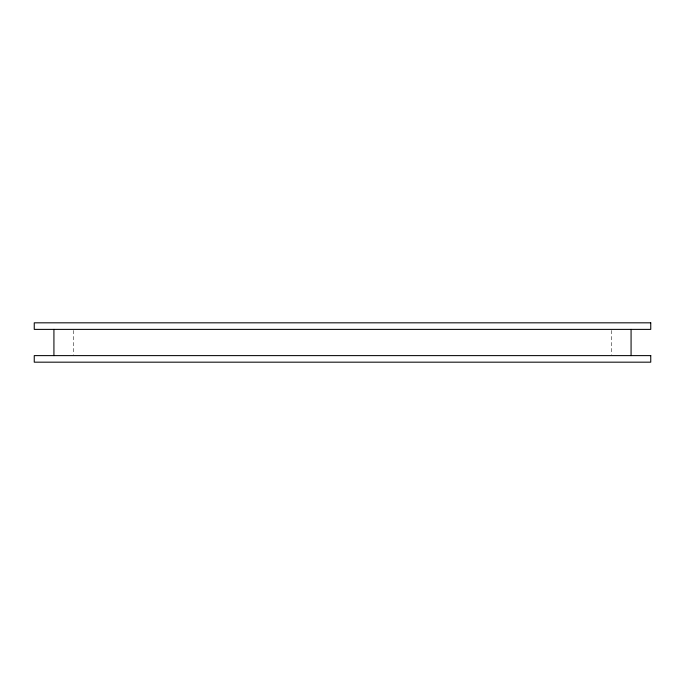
<?xml version="1.0" encoding="UTF-8"?>
<svg xmlns="http://www.w3.org/2000/svg" width="685" height="685" viewBox="0 0 685 685"><rect width="100%" height="100%" fill="white"/><g stroke="black" fill="none" stroke-linecap="round" stroke-linejoin="round"><path stroke-width="0.51" stroke-dasharray="3.42 2.57" d="M611.397 330.435L611.397 354.565M73.603 330.435L73.603 354.565"/><path stroke-width="1.03" d="M631.073 329.382L631.073 355.618M53.927 329.382L53.927 355.618M650.75 322.823L34.25 322.823L34.25 329.382L650.75 329.382L650.75 322.823M650.75 355.618L34.25 355.618L34.25 362.177L650.75 362.177L650.75 355.618"/></g></svg>
